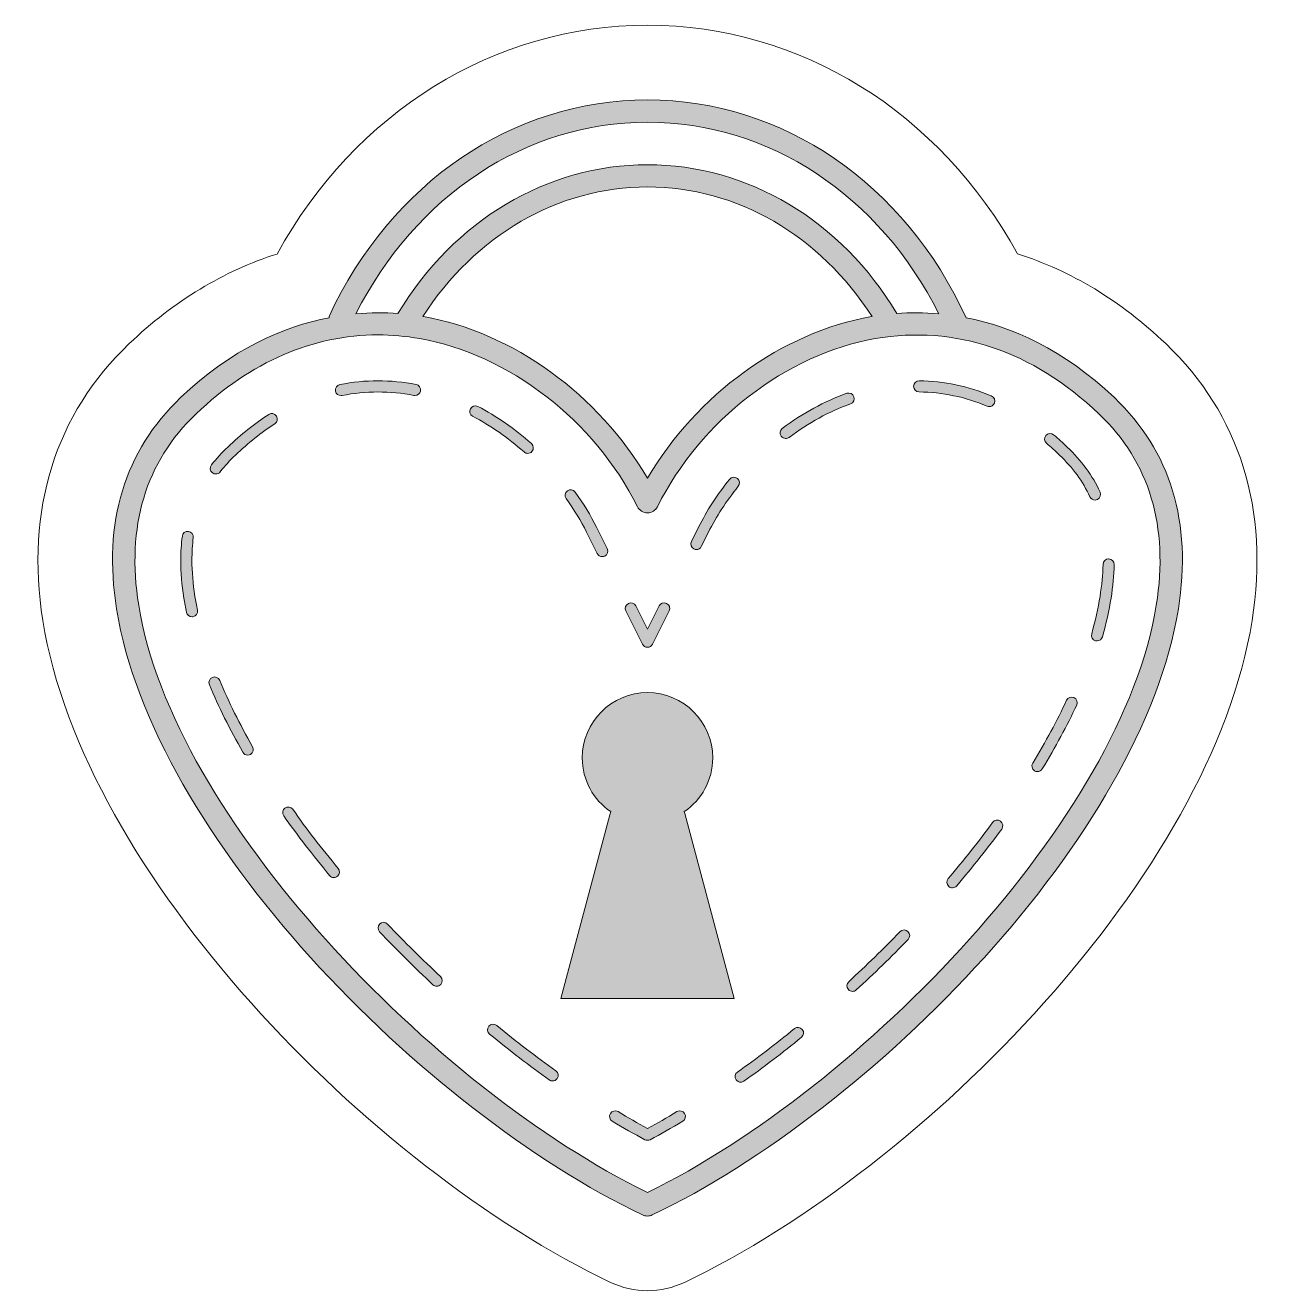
# Model space of a CAD drawing. Header units: inches. Extents: x 2 to 28, y -21 to -9.
# Drawn here: x 1.96 to 13.76, y -21 to -9 of the extents above; entities that cross this region are included whole.
import ezdxf

# ---------------------------------------------------------------- set-up
doc = ezdxf.new("R2010")
doc.units = ezdxf.units.IN
doc.header["$MEASUREMENT"] = 0
doc.layers.add('1', color=7, linetype='Continuous')

# ---------------------------------------------------------------- blocks, each defined once
blk = doc.blocks.new('block 2')
at = {"layer": '1', "lineweight": 0}
for points, knots in [([(12.289, -12.531), (11.804, -12.071), (11.319, -11.858), (10.884, -11.774), (10.3, -10.499), (9.146, -9.708), (7.862, -9.708), (6.584, -9.708), (5.427, -10.495), (4.842, -11.763), (4.841, -11.766), (4.843, -11.77), (4.842, -11.773), (4.406, -11.857), (3.92, -12.07), (3.435, -12.531), (2.901, -13.039), (2.697, -13.713), (2.827, -14.534), (3.168, -16.68), (5.73, -19.286), (7.816, -20.282), (7.83, -20.289), (7.846, -20.292), (7.862, -20.292), (7.877, -20.292), (7.893, -20.289), (7.907, -20.282), (9.994, -19.286), (12.555, -16.68), (12.896, -14.533), (13.027, -13.712), (12.822, -13.039), (12.289, -12.531)], [0, 0, 0, 0, 1, 1, 1, 2, 2, 2, 3, 3, 3, 4, 4, 4, 5, 5, 5, 6, 6, 6, 7, 7, 7, 8, 8, 8, 9, 9, 9, 10, 10, 10, 11, 11, 11, 11]), ([(7.862, -9.919), (9.018, -9.919), (10.06, -10.614), (10.626, -11.737), (10.485, -11.725), (10.35, -11.723), (10.227, -11.733), (9.696, -10.85), (8.816, -10.322), (7.862, -10.322), (6.909, -10.322), (6.026, -10.849), (5.496, -11.733), (5.372, -11.723), (5.237, -11.725), (5.097, -11.737), (5.663, -10.615), (6.708, -9.919), (7.862, -9.919)], [0, 0, 0, 0, 1, 1, 1, 2, 2, 2, 3, 3, 3, 4, 4, 4, 5, 5, 5, 6, 6, 6, 6]), ([(9.992, -11.762), (9.99, -11.762), (9.988, -11.762), (9.986, -11.762), (9.139, -11.911), (8.324, -12.504), (7.862, -13.296), (7.4, -12.504), (6.585, -11.911), (5.738, -11.762), (5.736, -11.762), (5.733, -11.762), (5.731, -11.762), (6.227, -10.992), (7.014, -10.533), (7.862, -10.533), (8.711, -10.533), (9.496, -10.992), (9.992, -11.762)], [0, 0, 0, 0, 1, 1, 1, 2, 2, 2, 3, 3, 3, 4, 4, 4, 5, 5, 5, 6, 6, 6, 6]), ([(12.687, -14.5), (12.369, -16.507), (9.888, -19.081), (7.862, -20.069), (5.835, -19.081), (3.355, -16.507), (3.037, -14.5), (2.918, -13.752), (3.101, -13.142), (3.581, -12.685), (4.1, -12.191), (4.69, -11.936), (5.305, -11.936), (5.436, -11.936), (5.569, -11.948), (5.702, -11.971), (6.546, -12.119), (7.357, -12.745), (7.767, -13.565), (7.785, -13.601), (7.822, -13.623), (7.862, -13.623), (7.902, -13.623), (7.939, -13.601), (7.956, -13.565), (8.367, -12.745), (9.178, -12.119), (10.022, -11.971), (10.781, -11.84), (11.513, -12.086), (12.143, -12.685), (12.623, -13.142), (12.806, -13.752), (12.687, -14.5)], [0, 0, 0, 0, 1, 1, 1, 2, 2, 2, 3, 3, 3, 4, 4, 4, 5, 5, 5, 6, 6, 6, 7, 7, 7, 8, 8, 8, 9, 9, 9, 10, 10, 10, 11, 11, 11, 11])]:
    blk.add_open_spline(points, degree=3, knots=knots, dxfattribs=at)

msp = doc.modelspace()

# ---------------------------------------------------------------- hatches: boundary and pattern name
at = {"layer": '1', "true_color": 0xffffff}
h = msp.add_hatch(color=7, dxfattribs=at)
h.dxf.hatch_style = 2
edge = h.paths.add_edge_path()
edge.add_spline(control_points=[(12.289, -12.531), (11.804, -12.071), (11.319, -11.858), (10.884, -11.774), (10.3, -10.499), (9.146, -9.708), (7.862, -9.708), (6.584, -9.708), (5.427, -10.495), (4.842, -11.763), (4.841, -11.766), (4.843, -11.77), (4.842, -11.773), (4.406, -11.857), (3.92, -12.07), (3.435, -12.531), (2.901, -13.039), (2.697, -13.713), (2.827, -14.534), (3.168, -16.68), (5.73, -19.286), (7.816, -20.282), (7.83, -20.289), (7.846, -20.292), (7.862, -20.292), (7.877, -20.292), (7.893, -20.289), (7.907, -20.282), (9.994, -19.286), (12.555, -16.68), (12.896, -14.533), (13.027, -13.712), (12.822, -13.039), (12.289, -12.531)], knot_values=[0, 0, 0, 0, 1, 1, 1, 2, 2, 2, 3, 3, 3, 4, 4, 4, 5, 5, 5, 6, 6, 6, 7, 7, 7, 8, 8, 8, 9, 9, 9, 10, 10, 10, 11, 11, 11, 11], degree=3, periodic=1)
edge = h.paths.add_edge_path()
edge.add_spline(control_points=[(7.862, -9.919), (9.018, -9.919), (10.06, -10.614), (10.626, -11.737), (10.485, -11.725), (10.35, -11.723), (10.227, -11.733), (9.696, -10.85), (8.816, -10.322), (7.862, -10.322), (6.909, -10.322), (6.026, -10.849), (5.496, -11.733), (5.372, -11.723), (5.237, -11.725), (5.097, -11.737), (5.663, -10.615), (6.708, -9.919), (7.862, -9.919)], knot_values=[0, 0, 0, 0, 1, 1, 1, 2, 2, 2, 3, 3, 3, 4, 4, 4, 5, 5, 5, 6, 6, 6, 6], degree=3, periodic=1)
edge = h.paths.add_edge_path()
edge.add_spline(control_points=[(9.992, -11.762), (9.99, -11.762), (9.988, -11.762), (9.986, -11.762), (9.139, -11.911), (8.324, -12.504), (7.862, -13.296), (7.4, -12.504), (6.585, -11.911), (5.738, -11.762), (5.736, -11.762), (5.733, -11.762), (5.731, -11.762), (6.227, -10.992), (7.014, -10.533), (7.862, -10.533), (8.711, -10.533), (9.496, -10.992), (9.992, -11.762)], knot_values=[0, 0, 0, 0, 1, 1, 1, 2, 2, 2, 3, 3, 3, 4, 4, 4, 5, 5, 5, 6, 6, 6, 6], degree=3, periodic=1)
edge = h.paths.add_edge_path()
edge.add_spline(control_points=[(12.687, -14.5), (12.369, -16.507), (9.888, -19.081), (7.862, -20.069), (5.835, -19.081), (3.355, -16.507), (3.037, -14.5), (2.918, -13.752), (3.101, -13.142), (3.581, -12.685), (4.1, -12.191), (4.69, -11.936), (5.305, -11.936), (5.436, -11.936), (5.569, -11.948), (5.702, -11.971), (6.546, -12.119), (7.357, -12.745), (7.767, -13.565), (7.785, -13.601), (7.822, -13.623), (7.862, -13.623), (7.902, -13.623), (7.939, -13.601), (7.956, -13.565), (8.367, -12.745), (9.178, -12.119), (10.022, -11.971), (10.781, -11.84), (11.513, -12.086), (12.143, -12.685), (12.623, -13.142), (12.806, -13.752), (12.687, -14.5)], knot_values=[0, 0, 0, 0, 1, 1, 1, 2, 2, 2, 3, 3, 3, 4, 4, 4, 5, 5, 5, 6, 6, 6, 7, 7, 7, 8, 8, 8, 9, 9, 9, 10, 10, 10, 11, 11, 11, 11], degree=3, periodic=1)
edge = h.paths.add_edge_path()
edge.add_spline(control_points=[(5.647, -12.51), (5.533, -12.488), (5.418, -12.477), (5.305, -12.477), (5.192, -12.477), (5.078, -12.488), (4.966, -12.511), (4.963, -12.512), (4.959, -12.512), (4.956, -12.512), (4.931, -12.512), (4.909, -12.495), (4.904, -12.47), (4.898, -12.441), (4.916, -12.413), (4.945, -12.407), (5.064, -12.383), (5.186, -12.371), (5.305, -12.371), (5.425, -12.371), (5.546, -12.383), (5.667, -12.406), (5.695, -12.411), (5.714, -12.439), (5.709, -12.468), (5.704, -12.493), (5.682, -12.511), (5.657, -12.511), (5.654, -12.511), (5.65, -12.511), (5.647, -12.51)], knot_values=[0, 0, 0, 0, 1, 1, 1, 2, 2, 2, 3, 3, 3, 4, 4, 4, 5, 5, 5, 6, 6, 6, 7, 7, 7, 8, 8, 8, 9, 9, 9, 10, 10, 10, 10], degree=3, periodic=1)
edge = h.paths.add_edge_path()
edge.add_spline(control_points=[(7.09, -13.488), (7.073, -13.465), (7.079, -13.432), (7.102, -13.414), (7.127, -13.397), (7.159, -13.403), (7.176, -13.426), (7.255, -13.536), (7.323, -13.648), (7.378, -13.759), (7.378, -13.759), (7.479, -13.962), (7.479, -13.962), (7.492, -13.988), (7.482, -14.02), (7.456, -14.033), (7.448, -14.037), (7.44, -14.039), (7.432, -14.039), (7.413, -14.039), (7.394, -14.028), (7.385, -14.009), (7.385, -14.009), (7.284, -13.807), (7.284, -13.807), (7.231, -13.7), (7.165, -13.593), (7.09, -13.488)], knot_values=[0, 0, 0, 0, 1, 1, 1, 2, 2, 2, 3, 3, 3, 4, 4, 4, 5, 5, 5, 6, 6, 6, 7, 7, 7, 8, 8, 8, 9, 9, 9, 9], degree=3, periodic=1)
edge = h.paths.add_edge_path()
edge.add_spline(control_points=[(6.691, -13.046), (6.538, -12.911), (6.374, -12.797), (6.204, -12.708), (6.178, -12.694), (6.168, -12.662), (6.182, -12.636), (6.195, -12.61), (6.228, -12.601), (6.253, -12.614), (6.431, -12.707), (6.602, -12.826), (6.762, -12.967), (6.783, -12.986), (6.785, -13.02), (6.766, -13.042), (6.756, -13.054), (6.741, -13.06), (6.727, -13.06), (6.714, -13.06), (6.702, -13.055), (6.691, -13.046)], knot_values=[0, 0, 0, 0, 1, 1, 1, 2, 2, 2, 3, 3, 3, 4, 4, 4, 5, 5, 5, 6, 6, 6, 7, 7, 7, 7], degree=3, periodic=1)
edge = h.paths.add_edge_path()
edge.add_spline(control_points=[(7.657, -14.553), (7.644, -14.527), (7.655, -14.495), (7.681, -14.482), (7.706, -14.47), (7.739, -14.48), (7.751, -14.506), (7.751, -14.506), (7.862, -14.727), (7.862, -14.727), (7.862, -14.727), (7.972, -14.506), (7.972, -14.506), (7.985, -14.479), (8.017, -14.469), (8.043, -14.482), (8.069, -14.495), (8.08, -14.527), (8.067, -14.553), (8.067, -14.553), (7.909, -14.869), (7.909, -14.869), (7.9, -14.887), (7.882, -14.898), (7.862, -14.898), (7.842, -14.898), (7.823, -14.887), (7.815, -14.869), (7.815, -14.869), (7.657, -14.553), (7.657, -14.553)], knot_values=[0, 0, 0, 0, 1, 1, 1, 2, 2, 2, 3, 3, 3, 4, 4, 4, 5, 5, 5, 6, 6, 6, 7, 7, 7, 8, 8, 8, 9, 9, 9, 10, 10, 10, 10], degree=3, periodic=1)
edge = h.paths.add_edge_path()
edge.add_spline(control_points=[(8.301, -13.966), (8.275, -13.953), (8.265, -13.921), (8.278, -13.895), (8.278, -13.895), (8.346, -13.759), (8.346, -13.759), (8.423, -13.605), (8.522, -13.452), (8.64, -13.306), (8.659, -13.282), (8.692, -13.279), (8.714, -13.297), (8.737, -13.316), (8.741, -13.349), (8.723, -13.372), (8.609, -13.512), (8.515, -13.659), (8.44, -13.807), (8.44, -13.807), (8.372, -13.942), (8.372, -13.942), (8.363, -13.961), (8.344, -13.972), (8.325, -13.972), (8.317, -13.972), (8.309, -13.97), (8.301, -13.966)], knot_values=[0, 0, 0, 0, 1, 1, 1, 2, 2, 2, 3, 3, 3, 4, 4, 4, 5, 5, 5, 6, 6, 6, 7, 7, 7, 8, 8, 8, 9, 9, 9, 9], degree=3, periodic=1)
edge = h.paths.add_edge_path()
edge.add_spline(control_points=[(11.209, -16.548), (11.233, -16.565), (11.238, -16.599), (11.221, -16.622), (11.089, -16.801), (10.945, -16.982), (10.794, -17.161), (10.783, -17.173), (10.768, -17.179), (10.754, -17.179), (10.741, -17.179), (10.729, -17.175), (10.719, -17.166), (10.697, -17.147), (10.694, -17.114), (10.713, -17.092), (10.863, -16.916), (11.005, -16.737), (11.135, -16.559), (11.152, -16.536), (11.186, -16.531), (11.209, -16.548)], knot_values=[0, 0, 0, 0, 1, 1, 1, 2, 2, 2, 3, 3, 3, 4, 4, 4, 5, 5, 5, 6, 6, 6, 7, 7, 7, 7], degree=3, periodic=1)
edge = h.paths.add_edge_path()
edge.add_spline(control_points=[(11.906, -15.375), (11.933, -15.388), (11.944, -15.419), (11.932, -15.446), (11.84, -15.642), (11.73, -15.846), (11.605, -16.052), (11.595, -16.068), (11.578, -16.077), (11.56, -16.077), (11.55, -16.077), (11.541, -16.074), (11.532, -16.069), (11.507, -16.054), (11.499, -16.021), (11.515, -15.996), (11.638, -15.795), (11.746, -15.594), (11.836, -15.401), (11.848, -15.374), (11.88, -15.363), (11.906, -15.375)], knot_values=[0, 0, 0, 0, 1, 1, 1, 2, 2, 2, 3, 3, 3, 4, 4, 4, 5, 5, 5, 6, 6, 6, 7, 7, 7, 7], degree=3, periodic=1)
edge = h.paths.add_edge_path()
edge.add_spline(control_points=[(9.13, -12.897), (9.112, -12.873), (9.117, -12.84), (9.14, -12.823), (9.334, -12.678), (9.54, -12.567), (9.752, -12.49), (9.779, -12.48), (9.81, -12.495), (9.819, -12.522), (9.829, -12.55), (9.815, -12.58), (9.788, -12.59), (9.585, -12.663), (9.389, -12.769), (9.204, -12.908), (9.194, -12.915), (9.183, -12.918), (9.172, -12.918), (9.156, -12.918), (9.14, -12.911), (9.13, -12.897)], knot_values=[0, 0, 0, 0, 1, 1, 1, 2, 2, 2, 3, 3, 3, 4, 4, 4, 5, 5, 5, 6, 6, 6, 7, 7, 7, 7], degree=3, periodic=1)
edge = h.paths.add_edge_path()
edge.add_spline(control_points=[(12.153, -14.416), (12.17, -14.31), (12.18, -14.208), (12.182, -14.112), (12.182, -14.083), (12.206, -14.06), (12.235, -14.06), (12.235, -14.06), (12.235, -14.06), (12.236, -14.06), (12.265, -14.061), (12.288, -14.085), (12.288, -14.114), (12.285, -14.215), (12.276, -14.322), (12.258, -14.432), (12.239, -14.55), (12.211, -14.673), (12.176, -14.8), (12.169, -14.823), (12.148, -14.838), (12.125, -14.838), (12.12, -14.838), (12.115, -14.838), (12.111, -14.836), (12.083, -14.828), (12.066, -14.799), (12.074, -14.771), (12.108, -14.648), (12.135, -14.529), (12.153, -14.416)], knot_values=[0, 0, 0, 0, 1, 1, 1, 2, 2, 2, 3, 3, 3, 4, 4, 4, 5, 5, 5, 6, 6, 6, 7, 7, 7, 8, 8, 8, 9, 9, 9, 10, 10, 10, 10], degree=3, periodic=1)
edge = h.paths.add_edge_path()
edge.add_spline(control_points=[(11.082, -12.612), (10.874, -12.524), (10.657, -12.479), (10.438, -12.477), (10.409, -12.477), (10.385, -12.452), (10.385, -12.423), (10.386, -12.394), (10.409, -12.371), (10.438, -12.371), (10.439, -12.371), (10.439, -12.371), (10.439, -12.371), (10.672, -12.374), (10.902, -12.422), (11.122, -12.514), (11.15, -12.526), (11.162, -12.557), (11.151, -12.583), (11.142, -12.604), (11.123, -12.616), (11.102, -12.616), (11.095, -12.616), (11.088, -12.615), (11.082, -12.612)], knot_values=[0, 0, 0, 0, 1, 1, 1, 2, 2, 2, 3, 3, 3, 4, 4, 4, 5, 5, 5, 6, 6, 6, 7, 7, 7, 8, 8, 8, 8], degree=3, periodic=1)
edge = h.paths.add_edge_path()
edge.add_spline(control_points=[(9.33, -18.522), (9.349, -18.545), (9.346, -18.579), (9.323, -18.597), (9.142, -18.744), (8.959, -18.883), (8.776, -19.013), (8.767, -19.019), (8.756, -19.023), (8.746, -19.023), (8.729, -19.023), (8.713, -19.015), (8.703, -19), (8.686, -18.976), (8.691, -18.943), (8.715, -18.927), (8.896, -18.799), (9.078, -18.66), (9.256, -18.515), (9.279, -18.496), (9.312, -18.5), (9.33, -18.522)], knot_values=[0, 0, 0, 0, 1, 1, 1, 2, 2, 2, 3, 3, 3, 4, 4, 4, 5, 5, 5, 6, 6, 6, 7, 7, 7, 7], degree=3, periodic=1)
edge = h.paths.add_edge_path()
edge.add_spline(control_points=[(10.332, -17.594), (10.353, -17.614), (10.354, -17.648), (10.333, -17.669), (10.175, -17.833), (10.009, -17.994), (9.842, -18.148), (9.832, -18.157), (9.819, -18.162), (9.806, -18.162), (9.792, -18.162), (9.778, -18.156), (9.767, -18.144), (9.747, -18.123), (9.749, -18.089), (9.77, -18.07), (9.936, -17.917), (10.1, -17.758), (10.257, -17.595), (10.278, -17.574), (10.311, -17.574), (10.332, -17.594)], knot_values=[0, 0, 0, 0, 1, 1, 1, 2, 2, 2, 3, 3, 3, 4, 4, 4, 5, 5, 5, 6, 6, 6, 7, 7, 7, 7], degree=3, periodic=1)
edge = h.paths.add_edge_path()
edge.add_spline(control_points=[(11.843, -13), (11.976, -13.127), (12.081, -13.27), (12.154, -13.426), (12.166, -13.453), (12.155, -13.484), (12.128, -13.497), (12.121, -13.5), (12.113, -13.502), (12.106, -13.502), (12.086, -13.502), (12.067, -13.491), (12.058, -13.471), (11.99, -13.327), (11.894, -13.195), (11.77, -13.077), (11.729, -13.037), (11.687, -13), (11.645, -12.964), (11.622, -12.945), (11.62, -12.912), (11.638, -12.89), (11.658, -12.868), (11.691, -12.865), (11.713, -12.883), (11.757, -12.92), (11.8, -12.959), (11.843, -13)], knot_values=[0, 0, 0, 0, 1, 1, 1, 2, 2, 2, 3, 3, 3, 4, 4, 4, 5, 5, 5, 6, 6, 6, 7, 7, 7, 8, 8, 8, 9, 9, 9, 9], degree=3, periodic=1)
edge = h.paths.add_edge_path()
edge.add_spline(control_points=[(8.214, -19.32), (8.229, -19.345), (8.221, -19.378), (8.196, -19.393), (8.09, -19.456), (7.986, -19.515), (7.887, -19.568), (7.879, -19.572), (7.87, -19.574), (7.862, -19.574), (7.853, -19.574), (7.844, -19.572), (7.837, -19.568), (7.735, -19.513), (7.632, -19.455), (7.528, -19.393), (7.503, -19.378), (7.495, -19.345), (7.51, -19.32), (7.525, -19.295), (7.557, -19.287), (7.583, -19.302), (7.676, -19.358), (7.769, -19.411), (7.862, -19.461), (7.952, -19.412), (8.046, -19.359), (8.141, -19.302), (8.166, -19.287), (8.199, -19.295), (8.214, -19.32)], knot_values=[0, 0, 0, 0, 1, 1, 1, 2, 2, 2, 3, 3, 3, 4, 4, 4, 5, 5, 5, 6, 6, 6, 7, 7, 7, 8, 8, 8, 9, 9, 9, 10, 10, 10, 10], degree=3, periodic=1)
edge = h.paths.add_edge_path()
edge.add_spline(control_points=[(5.9, -18.021), (5.921, -18.041), (5.922, -18.074), (5.902, -18.096), (5.892, -18.107), (5.878, -18.112), (5.864, -18.112), (5.85, -18.112), (5.838, -18.108), (5.827, -18.098), (5.653, -17.936), (5.483, -17.767), (5.321, -17.596), (5.301, -17.575), (5.302, -17.542), (5.323, -17.522), (5.344, -17.501), (5.377, -17.502), (5.397, -17.523), (5.558, -17.692), (5.727, -17.86), (5.9, -18.021)], knot_values=[0, 0, 0, 0, 1, 1, 1, 2, 2, 2, 3, 3, 3, 4, 4, 4, 5, 5, 5, 6, 6, 6, 7, 7, 7, 7], degree=3, periodic=1)
edge = h.paths.add_edge_path()
edge.add_spline(control_points=[(4.928, -16.995), (4.947, -17.017), (4.944, -17.051), (4.921, -17.069), (4.911, -17.078), (4.9, -17.082), (4.888, -17.082), (4.872, -17.082), (4.857, -17.075), (4.847, -17.062), (4.69, -16.873), (4.543, -16.683), (4.412, -16.496), (4.395, -16.472), (4.4, -16.439), (4.424, -16.423), (4.448, -16.406), (4.481, -16.411), (4.498, -16.435), (4.628, -16.62), (4.773, -16.808), (4.928, -16.995)], knot_values=[0, 0, 0, 0, 1, 1, 1, 2, 2, 2, 3, 3, 3, 4, 4, 4, 5, 5, 5, 6, 6, 6, 7, 7, 7, 7], degree=3, periodic=1)
edge = h.paths.add_edge_path()
edge.add_spline(control_points=[(3.57, -14.416), (3.577, -14.459), (3.585, -14.502), (3.594, -14.546), (3.6, -14.575), (3.582, -14.603), (3.553, -14.608), (3.55, -14.609), (3.546, -14.61), (3.543, -14.61), (3.518, -14.61), (3.496, -14.593), (3.491, -14.567), (3.481, -14.522), (3.473, -14.477), (3.466, -14.432), (3.446, -14.306), (3.436, -14.186), (3.436, -14.074), (3.436, -13.996), (3.441, -13.919), (3.451, -13.845), (3.454, -13.816), (3.477, -13.793), (3.51, -13.799), (3.539, -13.803), (3.559, -13.829), (3.555, -13.858), (3.546, -13.928), (3.542, -14.001), (3.542, -14.074), (3.542, -14.18), (3.552, -14.295), (3.57, -14.416)], knot_values=[0, 0, 0, 0, 1, 1, 1, 2, 2, 2, 3, 3, 3, 4, 4, 4, 5, 5, 5, 6, 6, 6, 7, 7, 7, 8, 8, 8, 9, 9, 9, 10, 10, 10, 11, 11, 11, 11], degree=3, periodic=1)
edge = h.paths.add_edge_path()
edge.add_spline(control_points=[(6.993, -18.915), (7.016, -18.932), (7.022, -18.965), (7.005, -18.989), (6.995, -19.003), (6.978, -19.011), (6.962, -19.011), (6.951, -19.011), (6.94, -19.008), (6.931, -19.001), (6.744, -18.868), (6.554, -18.722), (6.365, -18.567), (6.342, -18.549), (6.339, -18.515), (6.357, -18.493), (6.376, -18.47), (6.409, -18.467), (6.432, -18.485), (6.619, -18.639), (6.808, -18.783), (6.993, -18.915)], knot_values=[0, 0, 0, 0, 1, 1, 1, 2, 2, 2, 3, 3, 3, 4, 4, 4, 5, 5, 5, 6, 6, 6, 7, 7, 7, 7], degree=3, periodic=1)
edge = h.paths.add_edge_path()
edge.add_spline(control_points=[(4.117, -15.842), (4.132, -15.867), (4.123, -15.899), (4.098, -15.914), (4.089, -15.919), (4.08, -15.921), (4.071, -15.921), (4.053, -15.921), (4.035, -15.911), (4.026, -15.894), (3.901, -15.676), (3.793, -15.461), (3.707, -15.253), (3.696, -15.226), (3.709, -15.195), (3.736, -15.184), (3.762, -15.173), (3.793, -15.185), (3.805, -15.212), (3.89, -15.416), (3.995, -15.627), (4.117, -15.842)], knot_values=[0, 0, 0, 0, 1, 1, 1, 2, 2, 2, 3, 3, 3, 4, 4, 4, 5, 5, 5, 6, 6, 6, 7, 7, 7, 7], degree=3, periodic=1)
edge = h.paths.add_edge_path()
edge.add_spline(control_points=[(4.344, -12.706), (4.359, -12.731), (4.352, -12.764), (4.328, -12.779), (4.201, -12.861), (4.075, -12.961), (3.954, -13.077), (3.901, -13.127), (3.852, -13.18), (3.811, -13.234), (3.8, -13.248), (3.784, -13.255), (3.769, -13.255), (3.757, -13.255), (3.746, -13.251), (3.736, -13.244), (3.713, -13.226), (3.709, -13.193), (3.727, -13.169), (3.772, -13.111), (3.824, -13.054), (3.881, -13), (4.007, -12.88), (4.138, -12.776), (4.271, -12.691), (4.295, -12.674), (4.328, -12.681), (4.344, -12.706)], knot_values=[0, 0, 0, 0, 1, 1, 1, 2, 2, 2, 3, 3, 3, 4, 4, 4, 5, 5, 5, 6, 6, 6, 7, 7, 7, 8, 8, 8, 9, 9, 9, 9], degree=3, periodic=1)
edge = h.paths.add_edge_path()
edge.add_spline(control_points=[(8.216, -16.476), (8.216, -16.476), (8.684, -18.229), (8.684, -18.229), (8.684, -18.229), (7.04, -18.229), (7.04, -18.229), (7.04, -18.229), (7.504, -16.488), (7.504, -16.488), (7.504, -16.488), (7.513, -16.457), (7.513, -16.457), (7.35, -16.346), (7.243, -16.159), (7.243, -15.947), (7.243, -15.605), (7.52, -15.328), (7.862, -15.328), (8.204, -15.328), (8.481, -15.605), (8.481, -15.947), (8.481, -16.159), (8.374, -16.346), (8.211, -16.457), (8.211, -16.457), (8.216, -16.476), (8.216, -16.476)], knot_values=[0, 0, 0, 0, 1, 1, 1, 2, 2, 2, 3, 3, 3, 4, 4, 4, 5, 5, 5, 6, 6, 6, 7, 7, 7, 8, 8, 8, 9, 9, 9, 9], degree=3, periodic=1)

# ---------------------------------------------------------------- linework, layer by layer
at = {"layer": '1', "color": 12, "lineweight": 9, "true_color": 0xd00017}
msp.add_open_spline([(12.776, -12.019), (12.349, -11.612), (11.877, -11.327), (11.371, -11.168), (10.63, -9.822), (9.313, -9), (7.862, -9), (6.408, -9), (5.087, -9.825), (4.35, -11.169), (3.844, -11.328), (3.374, -11.613), (2.947, -12.019), (2.245, -12.687), (1.962, -13.595), (2.128, -14.644), (2.509, -17.043), (5.219, -19.826), (7.512, -20.921), (7.621, -20.973), (7.742, -21), (7.862, -21), (7.982, -21), (8.103, -20.973), (8.212, -20.921), (10.505, -19.826), (13.215, -17.043), (13.595, -14.644), (13.762, -13.595), (13.479, -12.687), (12.776, -12.019)], degree=3, knots=[0, 0, 0, 0, 1, 1, 1, 2, 2, 2, 3, 3, 3, 4, 4, 4, 5, 5, 5, 6, 6, 6, 7, 7, 7, 8, 8, 8, 9, 9, 9, 10, 10, 10, 10], dxfattribs=at)
at = {"layer": '1', "lineweight": 0}
for points, knots in [([(5.647, -12.51), (5.533, -12.488), (5.418, -12.477), (5.305, -12.477), (5.192, -12.477), (5.078, -12.488), (4.966, -12.511), (4.963, -12.512), (4.959, -12.512), (4.956, -12.512), (4.931, -12.512), (4.909, -12.495), (4.904, -12.47), (4.898, -12.441), (4.916, -12.413), (4.945, -12.407), (5.064, -12.383), (5.186, -12.371), (5.305, -12.371), (5.425, -12.371), (5.546, -12.383), (5.667, -12.406), (5.695, -12.411), (5.714, -12.439), (5.709, -12.468), (5.704, -12.493), (5.682, -12.511), (5.657, -12.511), (5.654, -12.511), (5.65, -12.511), (5.647, -12.51)], [0, 0, 0, 0, 1, 1, 1, 2, 2, 2, 3, 3, 3, 4, 4, 4, 5, 5, 5, 6, 6, 6, 7, 7, 7, 8, 8, 8, 9, 9, 9, 10, 10, 10, 10]), ([(11.082, -12.612), (10.874, -12.524), (10.657, -12.479), (10.438, -12.477), (10.409, -12.477), (10.385, -12.452), (10.385, -12.423), (10.386, -12.394), (10.409, -12.371), (10.438, -12.371), (10.439, -12.371), (10.439, -12.371), (10.439, -12.371), (10.672, -12.374), (10.902, -12.422), (11.122, -12.514), (11.15, -12.526), (11.162, -12.557), (11.151, -12.583), (11.142, -12.604), (11.123, -12.616), (11.102, -12.616), (11.095, -12.616), (11.088, -12.615), (11.082, -12.612)], [0, 0, 0, 0, 1, 1, 1, 2, 2, 2, 3, 3, 3, 4, 4, 4, 5, 5, 5, 6, 6, 6, 7, 7, 7, 8, 8, 8, 8]), ([(9.13, -12.897), (9.112, -12.873), (9.117, -12.84), (9.14, -12.823), (9.334, -12.678), (9.54, -12.567), (9.752, -12.49), (9.779, -12.48), (9.81, -12.495), (9.819, -12.522), (9.829, -12.55), (9.815, -12.58), (9.788, -12.59), (9.585, -12.663), (9.389, -12.769), (9.204, -12.908), (9.194, -12.915), (9.183, -12.918), (9.172, -12.918), (9.156, -12.918), (9.14, -12.911), (9.13, -12.897)], [0, 0, 0, 0, 1, 1, 1, 2, 2, 2, 3, 3, 3, 4, 4, 4, 5, 5, 5, 6, 6, 6, 7, 7, 7, 7]), ([(4.344, -12.706), (4.359, -12.731), (4.352, -12.764), (4.328, -12.779), (4.201, -12.861), (4.075, -12.961), (3.954, -13.077), (3.901, -13.127), (3.852, -13.18), (3.811, -13.234), (3.8, -13.248), (3.784, -13.255), (3.769, -13.255), (3.757, -13.255), (3.746, -13.251), (3.736, -13.244), (3.713, -13.226), (3.709, -13.193), (3.727, -13.169), (3.772, -13.111), (3.824, -13.054), (3.881, -13), (4.007, -12.88), (4.138, -12.776), (4.271, -12.691), (4.295, -12.674), (4.328, -12.681), (4.344, -12.706)], [0, 0, 0, 0, 1, 1, 1, 2, 2, 2, 3, 3, 3, 4, 4, 4, 5, 5, 5, 6, 6, 6, 7, 7, 7, 8, 8, 8, 9, 9, 9, 9]), ([(6.691, -13.046), (6.538, -12.911), (6.374, -12.797), (6.204, -12.708), (6.178, -12.694), (6.168, -12.662), (6.182, -12.636), (6.195, -12.61), (6.228, -12.601), (6.253, -12.614), (6.431, -12.707), (6.602, -12.826), (6.762, -12.967), (6.783, -12.986), (6.785, -13.02), (6.766, -13.042), (6.756, -13.054), (6.741, -13.06), (6.727, -13.06), (6.714, -13.06), (6.702, -13.055), (6.691, -13.046)], [0, 0, 0, 0, 1, 1, 1, 2, 2, 2, 3, 3, 3, 4, 4, 4, 5, 5, 5, 6, 6, 6, 7, 7, 7, 7]), ([(11.843, -13), (11.976, -13.127), (12.081, -13.27), (12.154, -13.426), (12.166, -13.453), (12.155, -13.484), (12.128, -13.497), (12.121, -13.5), (12.113, -13.502), (12.106, -13.502), (12.086, -13.502), (12.067, -13.491), (12.058, -13.471), (11.99, -13.327), (11.894, -13.195), (11.77, -13.077), (11.729, -13.037), (11.687, -13), (11.645, -12.964), (11.622, -12.945), (11.62, -12.912), (11.638, -12.89), (11.658, -12.868), (11.691, -12.865), (11.713, -12.883), (11.757, -12.92), (11.8, -12.959), (11.843, -13)], [0, 0, 0, 0, 1, 1, 1, 2, 2, 2, 3, 3, 3, 4, 4, 4, 5, 5, 5, 6, 6, 6, 7, 7, 7, 8, 8, 8, 9, 9, 9, 9]), ([(8.301, -13.966), (8.275, -13.953), (8.265, -13.921), (8.278, -13.895), (8.278, -13.895), (8.346, -13.759), (8.346, -13.759), (8.423, -13.605), (8.522, -13.452), (8.64, -13.306), (8.659, -13.282), (8.692, -13.279), (8.714, -13.297), (8.737, -13.316), (8.741, -13.349), (8.723, -13.372), (8.609, -13.512), (8.515, -13.659), (8.44, -13.807), (8.44, -13.807), (8.372, -13.942), (8.372, -13.942), (8.363, -13.961), (8.344, -13.972), (8.325, -13.972), (8.317, -13.972), (8.309, -13.97), (8.301, -13.966)], [0, 0, 0, 0, 1, 1, 1, 2, 2, 2, 3, 3, 3, 4, 4, 4, 5, 5, 5, 6, 6, 6, 7, 7, 7, 8, 8, 8, 9, 9, 9, 9]), ([(7.09, -13.488), (7.073, -13.465), (7.079, -13.432), (7.102, -13.414), (7.127, -13.397), (7.159, -13.403), (7.176, -13.426), (7.255, -13.536), (7.323, -13.648), (7.378, -13.759), (7.378, -13.759), (7.479, -13.962), (7.479, -13.962), (7.492, -13.988), (7.482, -14.02), (7.456, -14.033), (7.448, -14.037), (7.44, -14.039), (7.432, -14.039), (7.413, -14.039), (7.394, -14.028), (7.385, -14.009), (7.385, -14.009), (7.284, -13.807), (7.284, -13.807), (7.231, -13.7), (7.165, -13.593), (7.09, -13.488)], [0, 0, 0, 0, 1, 1, 1, 2, 2, 2, 3, 3, 3, 4, 4, 4, 5, 5, 5, 6, 6, 6, 7, 7, 7, 8, 8, 8, 9, 9, 9, 9]), ([(3.57, -14.416), (3.577, -14.459), (3.585, -14.502), (3.594, -14.546), (3.6, -14.575), (3.582, -14.603), (3.553, -14.608), (3.55, -14.609), (3.546, -14.61), (3.543, -14.61), (3.518, -14.61), (3.496, -14.593), (3.491, -14.567), (3.481, -14.522), (3.473, -14.477), (3.466, -14.432), (3.446, -14.306), (3.436, -14.186), (3.436, -14.074), (3.436, -13.996), (3.441, -13.919), (3.451, -13.845), (3.454, -13.816), (3.477, -13.793), (3.51, -13.799), (3.539, -13.803), (3.559, -13.829), (3.555, -13.858), (3.546, -13.928), (3.542, -14.001), (3.542, -14.074), (3.542, -14.18), (3.552, -14.295), (3.57, -14.416)], [0, 0, 0, 0, 1, 1, 1, 2, 2, 2, 3, 3, 3, 4, 4, 4, 5, 5, 5, 6, 6, 6, 7, 7, 7, 8, 8, 8, 9, 9, 9, 10, 10, 10, 11, 11, 11, 11]), ([(12.153, -14.416), (12.17, -14.31), (12.18, -14.208), (12.182, -14.112), (12.182, -14.083), (12.206, -14.06), (12.235, -14.06), (12.235, -14.06), (12.235, -14.06), (12.236, -14.06), (12.265, -14.061), (12.288, -14.085), (12.288, -14.114), (12.285, -14.215), (12.276, -14.322), (12.258, -14.432), (12.239, -14.55), (12.211, -14.673), (12.176, -14.8), (12.169, -14.823), (12.148, -14.838), (12.125, -14.838), (12.12, -14.838), (12.115, -14.838), (12.111, -14.836), (12.083, -14.828), (12.066, -14.799), (12.074, -14.771), (12.108, -14.648), (12.135, -14.529), (12.153, -14.416)], [0, 0, 0, 0, 1, 1, 1, 2, 2, 2, 3, 3, 3, 4, 4, 4, 5, 5, 5, 6, 6, 6, 7, 7, 7, 8, 8, 8, 9, 9, 9, 10, 10, 10, 10]), ([(7.657, -14.553), (7.644, -14.527), (7.655, -14.495), (7.681, -14.482), (7.706, -14.47), (7.739, -14.48), (7.751, -14.506), (7.751, -14.506), (7.862, -14.727), (7.862, -14.727), (7.862, -14.727), (7.972, -14.506), (7.972, -14.506), (7.985, -14.479), (8.017, -14.469), (8.043, -14.482), (8.069, -14.495), (8.08, -14.527), (8.067, -14.553), (8.067, -14.553), (7.909, -14.869), (7.909, -14.869), (7.9, -14.887), (7.882, -14.898), (7.862, -14.898), (7.842, -14.898), (7.823, -14.887), (7.815, -14.869), (7.815, -14.869), (7.657, -14.553), (7.657, -14.553)], [0, 0, 0, 0, 1, 1, 1, 2, 2, 2, 3, 3, 3, 4, 4, 4, 5, 5, 5, 6, 6, 6, 7, 7, 7, 8, 8, 8, 9, 9, 9, 10, 10, 10, 10]), ([(4.117, -15.842), (4.132, -15.867), (4.123, -15.899), (4.098, -15.914), (4.089, -15.919), (4.08, -15.921), (4.071, -15.921), (4.053, -15.921), (4.035, -15.911), (4.026, -15.894), (3.901, -15.676), (3.793, -15.461), (3.707, -15.253), (3.696, -15.226), (3.709, -15.195), (3.736, -15.184), (3.762, -15.173), (3.793, -15.185), (3.805, -15.212), (3.89, -15.416), (3.995, -15.627), (4.117, -15.842)], [0, 0, 0, 0, 1, 1, 1, 2, 2, 2, 3, 3, 3, 4, 4, 4, 5, 5, 5, 6, 6, 6, 7, 7, 7, 7]), ([(8.216, -16.476), (8.216, -16.476), (8.684, -18.229), (8.684, -18.229), (8.684, -18.229), (7.04, -18.229), (7.04, -18.229), (7.04, -18.229), (7.504, -16.488), (7.504, -16.488), (7.504, -16.488), (7.513, -16.457), (7.513, -16.457), (7.35, -16.346), (7.243, -16.159), (7.243, -15.947), (7.243, -15.605), (7.52, -15.328), (7.862, -15.328), (8.204, -15.328), (8.481, -15.605), (8.481, -15.947), (8.481, -16.159), (8.374, -16.346), (8.211, -16.457), (8.211, -16.457), (8.216, -16.476), (8.216, -16.476)], [0, 0, 0, 0, 1, 1, 1, 2, 2, 2, 3, 3, 3, 4, 4, 4, 5, 5, 5, 6, 6, 6, 7, 7, 7, 8, 8, 8, 9, 9, 9, 9]), ([(11.906, -15.375), (11.933, -15.388), (11.944, -15.419), (11.932, -15.446), (11.84, -15.642), (11.73, -15.846), (11.605, -16.052), (11.595, -16.068), (11.578, -16.077), (11.56, -16.077), (11.55, -16.077), (11.541, -16.074), (11.532, -16.069), (11.507, -16.054), (11.499, -16.021), (11.515, -15.996), (11.638, -15.795), (11.746, -15.594), (11.836, -15.401), (11.848, -15.374), (11.88, -15.363), (11.906, -15.375)], [0, 0, 0, 0, 1, 1, 1, 2, 2, 2, 3, 3, 3, 4, 4, 4, 5, 5, 5, 6, 6, 6, 7, 7, 7, 7]), ([(4.928, -16.995), (4.947, -17.017), (4.944, -17.051), (4.921, -17.069), (4.911, -17.078), (4.9, -17.082), (4.888, -17.082), (4.872, -17.082), (4.857, -17.075), (4.847, -17.062), (4.69, -16.873), (4.543, -16.683), (4.412, -16.496), (4.395, -16.472), (4.4, -16.439), (4.424, -16.423), (4.448, -16.406), (4.481, -16.411), (4.498, -16.435), (4.628, -16.62), (4.773, -16.808), (4.928, -16.995)], [0, 0, 0, 0, 1, 1, 1, 2, 2, 2, 3, 3, 3, 4, 4, 4, 5, 5, 5, 6, 6, 6, 7, 7, 7, 7]), ([(11.209, -16.548), (11.233, -16.565), (11.238, -16.599), (11.221, -16.622), (11.089, -16.801), (10.945, -16.982), (10.794, -17.161), (10.783, -17.173), (10.768, -17.179), (10.754, -17.179), (10.741, -17.179), (10.729, -17.175), (10.719, -17.166), (10.697, -17.147), (10.694, -17.114), (10.713, -17.092), (10.863, -16.916), (11.005, -16.737), (11.135, -16.559), (11.152, -16.536), (11.186, -16.531), (11.209, -16.548)], [0, 0, 0, 0, 1, 1, 1, 2, 2, 2, 3, 3, 3, 4, 4, 4, 5, 5, 5, 6, 6, 6, 7, 7, 7, 7]), ([(5.9, -18.021), (5.921, -18.041), (5.922, -18.074), (5.902, -18.096), (5.892, -18.107), (5.878, -18.112), (5.864, -18.112), (5.85, -18.112), (5.838, -18.108), (5.827, -18.098), (5.653, -17.936), (5.483, -17.767), (5.321, -17.596), (5.301, -17.575), (5.302, -17.542), (5.323, -17.522), (5.344, -17.501), (5.377, -17.502), (5.397, -17.523), (5.558, -17.692), (5.727, -17.86), (5.9, -18.021)], [0, 0, 0, 0, 1, 1, 1, 2, 2, 2, 3, 3, 3, 4, 4, 4, 5, 5, 5, 6, 6, 6, 7, 7, 7, 7]), ([(10.332, -17.594), (10.353, -17.614), (10.354, -17.648), (10.333, -17.669), (10.175, -17.833), (10.009, -17.994), (9.842, -18.148), (9.832, -18.157), (9.819, -18.162), (9.806, -18.162), (9.792, -18.162), (9.778, -18.156), (9.767, -18.144), (9.747, -18.123), (9.749, -18.089), (9.77, -18.07), (9.936, -17.917), (10.1, -17.758), (10.257, -17.595), (10.278, -17.574), (10.311, -17.574), (10.332, -17.594)], [0, 0, 0, 0, 1, 1, 1, 2, 2, 2, 3, 3, 3, 4, 4, 4, 5, 5, 5, 6, 6, 6, 7, 7, 7, 7]), ([(6.993, -18.915), (7.016, -18.932), (7.022, -18.965), (7.005, -18.989), (6.995, -19.003), (6.978, -19.011), (6.962, -19.011), (6.951, -19.011), (6.94, -19.008), (6.931, -19.001), (6.744, -18.868), (6.554, -18.722), (6.365, -18.567), (6.342, -18.549), (6.339, -18.515), (6.357, -18.493), (6.376, -18.47), (6.409, -18.467), (6.432, -18.485), (6.619, -18.639), (6.808, -18.783), (6.993, -18.915)], [0, 0, 0, 0, 1, 1, 1, 2, 2, 2, 3, 3, 3, 4, 4, 4, 5, 5, 5, 6, 6, 6, 7, 7, 7, 7]), ([(9.33, -18.522), (9.349, -18.545), (9.346, -18.579), (9.323, -18.597), (9.142, -18.744), (8.959, -18.883), (8.776, -19.013), (8.767, -19.019), (8.756, -19.023), (8.746, -19.023), (8.729, -19.023), (8.713, -19.015), (8.703, -19), (8.686, -18.976), (8.691, -18.943), (8.715, -18.927), (8.896, -18.799), (9.078, -18.66), (9.256, -18.515), (9.279, -18.496), (9.312, -18.5), (9.33, -18.522)], [0, 0, 0, 0, 1, 1, 1, 2, 2, 2, 3, 3, 3, 4, 4, 4, 5, 5, 5, 6, 6, 6, 7, 7, 7, 7]), ([(8.214, -19.32), (8.229, -19.345), (8.221, -19.378), (8.196, -19.393), (8.09, -19.456), (7.986, -19.515), (7.887, -19.568), (7.879, -19.572), (7.87, -19.574), (7.862, -19.574), (7.853, -19.574), (7.844, -19.572), (7.837, -19.568), (7.735, -19.513), (7.632, -19.455), (7.528, -19.393), (7.503, -19.378), (7.495, -19.345), (7.51, -19.32), (7.525, -19.295), (7.557, -19.287), (7.583, -19.302), (7.676, -19.358), (7.769, -19.411), (7.862, -19.461), (7.952, -19.412), (8.046, -19.359), (8.141, -19.302), (8.166, -19.287), (8.199, -19.295), (8.214, -19.32)], [0, 0, 0, 0, 1, 1, 1, 2, 2, 2, 3, 3, 3, 4, 4, 4, 5, 5, 5, 6, 6, 6, 7, 7, 7, 8, 8, 8, 9, 9, 9, 10, 10, 10, 10])]:
    msp.add_open_spline(points, degree=3, knots=knots, dxfattribs=at)

# ---------------------------------------------------------------- block references
at = {"layer": '1'}
msp.add_blockref('block 2', (0, 0), dxfattribs=at)

doc.saveas('drawing.dxf')
